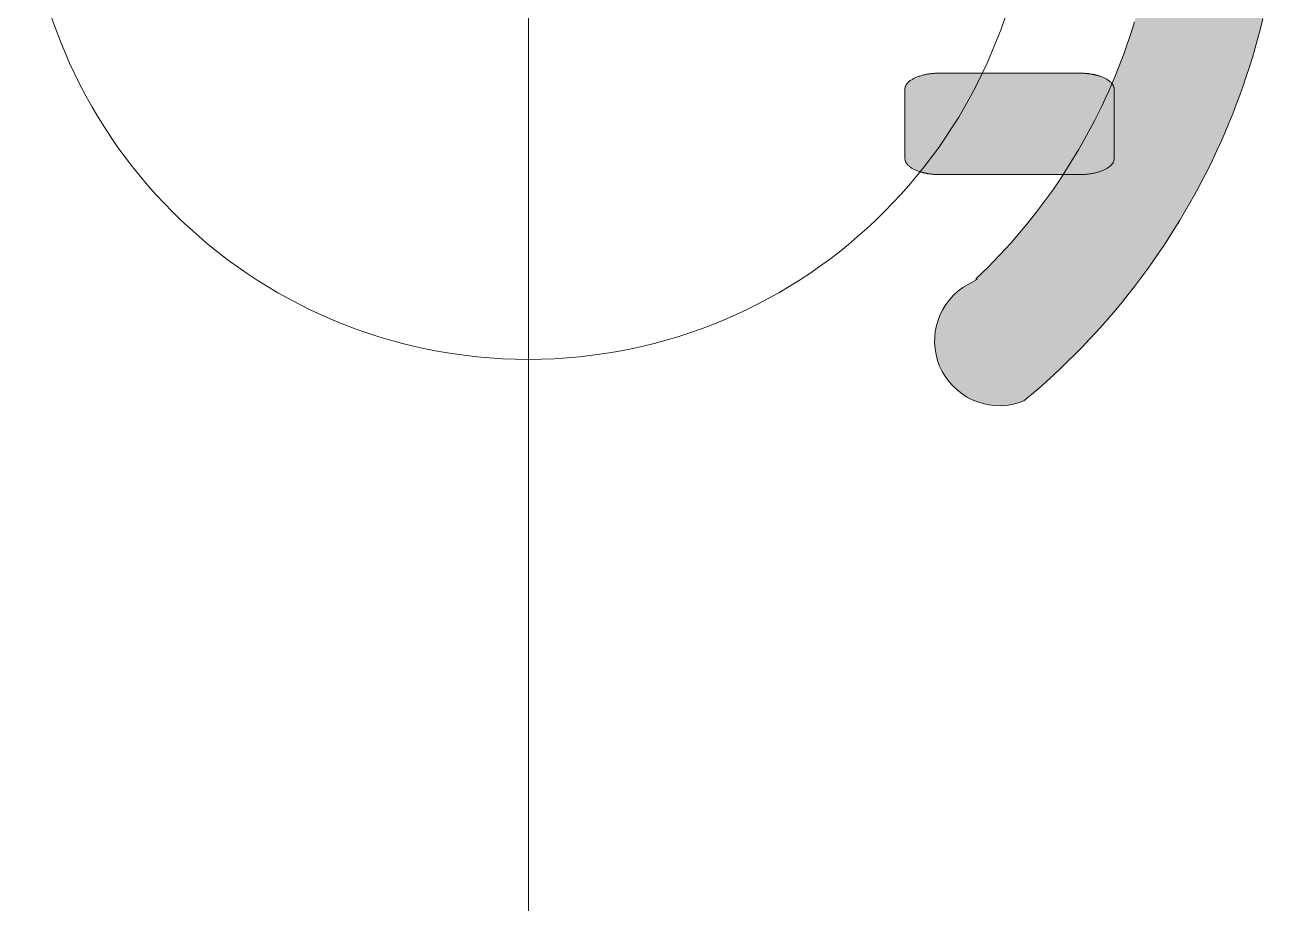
# Model space of a CAD drawing. Header units: metres. Extents: x 512 to 829, y -209 to 245.
# Drawn here: x 728.729 to 729.24, y -77 to -76.643 of the extents above; entities that cross this region are included whole.
import ezdxf

# ---------------------------------------------------------------- set-up
doc = ezdxf.new("R2010")
doc.units = ezdxf.units.M
doc.header["$LTSCALE"] = 0.508
doc.layers.add('None', color=7, linetype='Continuous', lineweight=5)

msp = doc.modelspace()

# ---------------------------------------------------------------- hatches: boundary and pattern name
at = {"layer": 'None', "linetype": 'Continuous', "lineweight": 0}
h = msp.add_hatch(color=253, dxfattribs=at)
edge = h.paths.add_edge_path()
edge.add_arc((729.1245898182173, -76.3733199384825), 0.02631001257014599, 151.7176080550565, 235.6582726372639, ccw=False)
edge.add_arc((729.1245866397264, -76.37332192253189), 0.02630815379662751, 67.76075311907198, 151.7105229499699, ccw=False)
edge.add_line((729.1345436158067, -76.3489707914797), (729.1376486158067, -76.3515717914797))
edge.add_line((729.1376486158067, -76.35157179147961), (729.1407176158067, -76.35421579147962))
edge.add_line((729.1407176158067, -76.35421579147965), (729.1437466158067, -76.35690079147965))
edge.add_line((729.1437466158067, -76.35690079147969), (729.1467326158066, -76.3596227914797))
edge.add_line((729.1467326158066, -76.35962279147964), (729.1496896158067, -76.36239279147964))
edge.add_line((729.1496896158067, -76.36239279147969), (729.1526066158067, -76.3652057914797))
edge.add_line((729.1526066158067, -76.36520579147964), (729.1554786158067, -76.36805279147964))
edge.add_line((729.1554786158067, -76.36805279147961), (729.1583156158067, -76.37094479147962))
edge.add_line((729.1583156158067, -76.3709447914797), (729.1611086158067, -76.3738737914797))
edge.add_line((729.1611086158066, -76.3738737914797), (729.1638566158066, -76.37683579147969))
edge.add_line((729.1638566158067, -76.3768357914796), (729.1665706158067, -76.37984479147961))
edge.add_line((729.1665706158067, -76.37984479147963), (729.1692426158066, -76.38289279147962))
edge.add_line((729.1692426158066, -76.38289279147966), (729.1718656158066, -76.38596879147966))
edge.add_line((729.1718656158066, -76.38596879147963), (729.1744476158066, -76.38908579147963))
edge.add_line((729.1744476158067, -76.38908579147972), (729.1769886158066, -76.39224079147974))
edge.add_line((729.1769886158066, -76.39224079147971), (729.1794856158066, -76.3954327914797))
edge.add_line((729.1794856158067, -76.39543279147972), (729.1819306158067, -76.39864979147973))
edge.add_line((729.1819306158067, -76.39864979147967), (729.1843366158066, -76.40190679147966))
edge.add_line((729.1843366158066, -76.40190679147963), (729.1866976158066, -76.40520079147963))
edge.add_line((729.1866976158067, -76.40520079147961), (729.1890126158066, -76.4085257914796))
edge.add_line((729.1890126158066, -76.40852579147963), (729.1912776158066, -76.41188179147963))
edge.add_line((729.1912776158067, -76.41188179147969), (729.1934946158067, -76.41526479147969))
edge.add_line((729.1934946158067, -76.41526479147967), (729.1956656158067, -76.41868079147967))
edge.add_line((729.1956656158067, -76.41868079147969), (729.1977866158066, -76.4221217914797))
edge.add_line((729.1977866158066, -76.42212179147964), (729.1998656158066, -76.42560479147963))
edge.add_line((729.1998656158066, -76.42560479147971), (729.2018896158066, -76.42910679147973))
edge.add_line((729.2018896158066, -76.42910679147963), (729.2038686158066, -76.43264079147963))
edge.add_line((729.2038686158066, -76.43264079147968), (729.2057976158067, -76.43620679147969))
edge.add_line((729.2057976158067, -76.43620679147966), (729.2076716158067, -76.43978679147965))
edge.add_line((729.2076716158067, -76.43978679147972), (729.2094966158066, -76.44339479147973))
edge.add_line((729.2094966158066, -76.4433947914797), (729.2112756158066, -76.44703679147969))
edge.add_line((729.2112756158067, -76.44703679147972), (729.2130016158067, -76.45070179147973))
edge.add_line((729.2130016158067, -76.45070179147967), (729.2146756158066, -76.45438579147967))
edge.add_line((729.2146756158066, -76.4543857914797), (729.2162956158066, -76.4580917914797))
edge.add_line((729.2162956158066, -76.45809179147966), (729.2178656158067, -76.46181979147966))
edge.add_line((729.2178656158067, -76.46181979147968), (729.2193876158067, -76.46558179147968))
edge.add_line((729.2193876158067, -76.46558179147962), (729.2208526158067, -76.46935679147961))
edge.add_line((729.2208526158066, -76.46935679147964), (729.2222636158066, -76.47314579147965))
edge.add_line((729.2222636158067, -76.47314579147962), (729.2236246158067, -76.47696279147962))
edge.add_line((729.2236246158067, -76.47696279147965), (729.2249316158067, -76.48079679147966))
edge.add_line((729.2249316158067, -76.48079679147963), (729.2261806158067, -76.48463979147962))
edge.add_line((729.2261806158067, -76.48463979147971), (729.2273816158067, -76.48851079147971))
edge.add_line((729.2273816158066, -76.48851079147971), (729.2285246158066, -76.49239479147971))
edge.add_line((729.2285246158067, -76.49239479147968), (729.2296146158067, -76.49629079147968))
edge.add_line((729.2296146158067, -76.49629079147962), (729.2306506158067, -76.50020979147963))
edge.add_line((729.2306506158067, -76.50020979147962), (729.2316296158067, -76.50413079147962))
edge.add_line((729.2316296158067, -76.50413079147972), (729.2325546158067, -76.50806979147973))
edge.add_line((729.2325546158066, -76.50806979147967), (729.2334266158066, -76.51202879147968))
edge.add_line((729.2334266158067, -76.51202879147968), (729.2342396158067, -76.51598779147966))
edge.add_line((729.2342396158067, -76.51598779147969), (729.2349996158067, -76.5199637914797))
edge.add_line((729.2349996158066, -76.51996379147965), (729.2357046158066, -76.52395779147965))
edge.add_line((729.2357046158066, -76.52395779147969), (729.2363516158066, -76.5279497914797))
edge.add_line((729.2363516158066, -76.52794979147973), (729.2369446158066, -76.53195679147973))
edge.add_line((729.2369446158067, -76.53195679147973), (729.2374796158067, -76.53596679147972))
edge.add_line((729.2374796158067, -76.53596679147972), (729.2379606158067, -76.53999079147972))
edge.add_line((729.2379606158066, -76.53999079147968), (729.2383836158066, -76.54401979147968))
edge.add_line((729.2383836158067, -76.54401979147963), (729.2387516158067, -76.54804879147963))
edge.add_line((729.2387516158067, -76.54804879147969), (729.2390616158067, -76.5520817914797))
edge.add_line((729.2390616158067, -76.55208179147962), (729.2393166158067, -76.55612679147961))
edge.add_line((729.2393166158066, -76.55612679147964), (729.2395136158066, -76.56017379147963))
edge.add_line((729.2395136158067, -76.56017379147966), (729.2396546158067, -76.56420779147965))
edge.add_line((729.2396546158067, -76.5642077914797), (729.2397406158067, -76.56825779147971))
edge.add_line((729.2397406158067, -76.56825779147971), (729.2397686158067, -76.57230879147971))
edge.add_line((729.2397686158066, -76.57230879147971), (729.2397406158066, -76.5763597914797))
edge.add_line((729.2397406158067, -76.57635979147972), (729.2396546158067, -76.58040879147971))
edge.add_line((729.2396546158067, -76.58040879147961), (729.2395136158067, -76.58444379147963))
edge.add_line((729.2395136158067, -76.58444379147966), (729.2393166158067, -76.58849079147964))
edge.add_line((729.2393166158066, -76.58849079147967), (729.2390616158066, -76.59253379147967))
edge.add_line((729.2390616158067, -76.5925337914797), (729.2387516158067, -76.5965687914797))
edge.add_line((729.2387516158067, -76.59656879147974), (729.2383836158067, -76.60059779147974))
edge.add_line((729.2383836158067, -76.60059779147969), (729.2379606158067, -76.60462379147968))
edge.add_line((729.2379606158066, -76.60462379147964), (729.2374806158066, -76.60864979147964))
edge.add_line((729.2374806158067, -76.6086497914797), (729.2369436158067, -76.61266379147972))
edge.add_line((729.2369436158067, -76.61266379147969), (729.2363526158067, -76.6166587914797))
edge.add_line((729.2363526158067, -76.61665879147972), (729.2357056158068, -76.62065579147972))
edge.add_line((729.2357056158066, -76.62065579147963), (729.2349996158066, -76.62465279147962))
edge.add_line((729.2349996158066, -76.62465279147966), (729.2342396158066, -76.62862979147968))
edge.add_line((729.2342396158067, -76.62862979147974), (729.2334256158067, -76.63258979147973))
edge.add_line((729.2334256158067, -76.63258979147963), (729.2325566158067, -76.63653879147964))
edge.add_line((729.2325566158066, -76.63653879147967), (729.2316306158067, -76.64048679147966))
edge.add_line((729.2316306158067, -76.6404867914797), (729.2306486158067, -76.6444157914797))
edge.add_line((729.2306486158067, -76.64441579147967), (729.2296146158067, -76.64832579147968))
edge.add_line((729.2296146158067, -76.64832579147969), (729.2285246158067, -76.65222179147969))
edge.add_line((729.2285246158067, -76.65222179147963), (729.2273816158067, -76.65610579147963))
edge.add_line((729.2273816158066, -76.65610579147972), (729.2261806158066, -76.65997679147972))
edge.add_line((729.2261806158067, -76.65997679147972), (729.2249316158067, -76.66381979147971))
edge.add_line((729.2249316158067, -76.66381979147968), (729.2236246158067, -76.66765379147968))
edge.add_line((729.2236246158067, -76.66765379147967), (729.2222656158067, -76.67146679147967))
edge.add_line((729.2222656158067, -76.6714667914797), (729.2208536158067, -76.67525979147969))
edge.add_line((729.2208536158066, -76.67525979147968), (729.2193856158066, -76.67903979147968))
edge.add_line((729.2193856158067, -76.67903979147968), (729.2178686158067, -76.6827887914797))
edge.add_line((729.2178686158067, -76.68278879147965), (729.2163006158066, -76.68651479147965))
edge.add_line((729.2163006158066, -76.68651479147968), (729.2146776158066, -76.69022679147969))
edge.add_line((729.2146776158066, -76.69022679147963), (729.2130036158067, -76.69391079147962))
edge.add_line((729.2130036158067, -76.69391079147965), (729.2112776158067, -76.69757579147966))
edge.add_line((729.2112776158067, -76.69757579147972), (729.2094976158066, -76.70121879147972))
edge.add_line((729.2094976158066, -76.70121879147973), (729.2076756158067, -76.70482279147974))
edge.add_line((729.2076756158067, -76.70482279147973), (729.2057956158067, -76.70841479147973))
edge.add_line((729.2057956158067, -76.70841479147964), (729.2038636158067, -76.71198279147964))
edge.add_line((729.2038636158067, -76.71198279147973), (729.2018896158066, -76.71550879147972))
edge.add_line((729.2018896158066, -76.71550879147969), (729.1998686158066, -76.7190047914797))
edge.add_line((729.1998686158066, -76.71900479147973), (729.1977906158066, -76.72248779147972))
edge.add_line((729.1977906158066, -76.7224877914797), (729.1956666158067, -76.72593479147969))
edge.add_line((729.1956666158067, -76.72593479147963), (729.1934956158067, -76.72935079147963))
edge.add_line((729.1934956158067, -76.72935079147965), (729.1912756158067, -76.73273879147965))
edge.add_line((729.1912756158067, -76.73273879147973), (729.1890096158068, -76.73609379147973))
edge.add_line((729.1890096158066, -76.73609379147968), (729.1866986158067, -76.73941279147968))
edge.add_line((729.1866986158067, -76.73941279147971), (729.1843416158067, -76.7427017914797))
edge.add_line((729.1843416158067, -76.7427017914797), (729.1819366158068, -76.74595879147972))
edge.add_line((729.1819366158066, -76.74595879147967), (729.1794886158067, -76.74917979147966))
edge.add_line((729.1794886158067, -76.74917979147972), (729.1769886158066, -76.75237579147972))
edge.add_line((729.1769886158066, -76.75237579147972), (729.1744516158067, -76.75552479147971))
edge.add_line((729.1744516158067, -76.75552479147973), (729.1718726158067, -76.75863879147974))
edge.add_line((729.1718726158067, -76.75863879147971), (729.1692426158068, -76.76172379147971))
edge.add_line((729.1692426158066, -76.76172379147965), (729.1665746158067, -76.76476679147964))
edge.add_line((729.1665746158067, -76.7647667914797), (729.1638636158067, -76.7677717914797))
edge.add_line((729.1638636158067, -76.76777179147973), (729.1611106158067, -76.77073979147973))
edge.add_line((729.1611106158067, -76.77073979147963), (729.1583166158067, -76.77366979147963))
edge.add_line((729.1583166158066, -76.77366979147973), (729.1554796158066, -76.77656179147972))
edge.add_line((729.1554796158066, -76.77656179147971), (729.1526076158066, -76.77940879147971))
edge.add_line((729.1526076158067, -76.77940879147968), (729.1496906158067, -76.78222179147969))
edge.add_line((729.1496906158067, -76.78222179147963), (729.1467336158066, -76.78499179147963))
edge.add_line((729.1467336158066, -76.78499179147968), (729.1437516158067, -76.78771079147968))
edge.add_line((729.1437516158067, -76.78771079147964), (729.1407196158067, -76.79039879147963))
edge.add_line((729.1407196158067, -76.79039879147967), (729.1376476158067, -76.79304479147967))
edge.add_line((729.1376476158066, -76.7930447914797), (729.1345496158066, -76.7956397914797))
edge.add_arc((729.1245922515816, -76.7712897423529), 0.0263072992682369, -151.712197249506, -67.75907881954078, ccw=False)
edge.add_arc((729.1245924662818, -76.77128982811041), 0.02630744768851916, 124.33670262321169, 208.2874166844701, ccw=False)
edge.add_line((729.1097536158067, -76.74956679147965), (729.1157246158067, -76.74618479147966))
edge.add_line((729.1157246158067, -76.74618479147966), (729.1150106158067, -76.74619679147966))
edge.add_line((729.1150106158067, -76.74619679147963), (729.1152436158067, -76.74597879147963))
edge.add_line((729.1152436158067, -76.74597879147973), (729.1176516158066, -76.74365679147974))
edge.add_line((729.1176516158066, -76.74365679147968), (729.1200306158066, -76.74129779147968))
edge.add_line((729.1200306158066, -76.74129779147972), (729.1223756158066, -76.73890779147973))
edge.add_line((729.1223756158066, -76.73890779147973), (729.1246876158066, -76.73648379147974))
edge.add_line((729.1246876158067, -76.73648379147971), (729.1269706158067, -76.73402279147972))
edge.add_line((729.1269706158066, -76.73402279147967), (729.1292126158066, -76.73153779147967))
edge.add_line((729.1292126158066, -76.7315377914797), (729.1314176158066, -76.7290217914797))
edge.add_line((729.1314176158066, -76.72902179147968), (729.1335916158066, -76.72647179147968))
edge.add_line((729.1335916158066, -76.72647179147964), (729.1357276158066, -76.72389279147964))
edge.add_line((729.1357276158067, -76.72389279147967), (729.1378276158067, -76.72128679147967))
edge.add_line((729.1378276158067, -76.72128679147966), (729.1398916158067, -76.71864779147967))
edge.add_line((729.1398916158066, -76.71864779147973), (729.1419196158066, -76.71597979147973))
edge.add_line((729.1419196158066, -76.71597979147964), (729.1439076158066, -76.71328779147964))
edge.add_line((729.1439076158067, -76.71328779147973), (729.1458596158067, -76.71056379147973))
edge.add_line((729.1458596158067, -76.71056379147967), (729.1477736158067, -76.70781379147968))
edge.add_line((729.1477736158066, -76.70781379147968), (729.1496456158067, -76.70504279147967))
edge.add_line((729.1496456158067, -76.70504279147963), (729.1514836158067, -76.70223779147963))
edge.add_line((729.1514836158067, -76.70223779147966), (729.1532816158067, -76.69940879147967))
edge.add_line((729.1532816158067, -76.69940879147964), (729.1550356158067, -76.69656279147964))
edge.add_line((729.1550356158067, -76.69656279147966), (729.1567536158067, -76.69368279147967))
edge.add_line((729.1567536158067, -76.69368279147966), (729.1584296158067, -76.69078279147965))
edge.add_line((729.1584296158067, -76.6907827914797), (729.1600636158066, -76.6878647914797))
edge.add_line((729.1600636158066, -76.68786479147968), (729.1616596158066, -76.6849167914797))
edge.add_line((729.1616596158067, -76.68491679147974), (729.1632126158066, -76.68194979147972))
edge.add_line((729.1632126158066, -76.68194979147972), (729.1647226158066, -76.67896379147972))
edge.add_line((729.1647226158067, -76.67896379147965), (729.1661956158067, -76.67594779147966))
edge.add_line((729.1661956158066, -76.67594779147964), (729.1676236158066, -76.67291579147964))
edge.add_line((729.1676236158066, -76.67291579147968), (729.1690086158067, -76.66986779147969))
edge.add_line((729.1690086158067, -76.66986779147965), (729.1703496158067, -76.66680179147964))
edge.add_line((729.1703496158067, -76.66680179147966), (729.1716486158067, -76.66371379147965))
edge.add_line((729.1716486158067, -76.66371379147972), (729.1729046158067, -76.66061079147974))
edge.add_line((729.1729046158066, -76.66061079147971), (729.1741176158066, -76.6574867914797))
edge.add_line((729.1741176158066, -76.65748679147964), (729.1752846158066, -76.65435079147964))
edge.add_line((729.1752846158066, -76.65435079147971), (729.1764106158066, -76.65119279147972))
edge.add_line((729.1764106158066, -76.65119279147973), (729.1774906158066, -76.64802479147973))
edge.add_line((729.1774906158066, -76.64802479147966), (729.1785256158066, -76.64484079147967))
edge.add_line((729.1785256158066, -76.64484079147974), (729.1795186158066, -76.64163879147974))
edge.add_line((729.1795186158066, -76.64163879147964), (729.1804636158066, -76.63842779147964))
edge.add_line((729.1804636158066, -76.63842779147967), (729.1813676158066, -76.63519779147967))
edge.add_line((729.1813676158067, -76.63519779147964), (729.1822236158067, -76.63196179147964))
edge.add_line((729.1822236158066, -76.63196179147963), (729.1830346158066, -76.62871579147964))
edge.add_line((729.1830346158067, -76.62871579147964), (729.1837986158067, -76.62545679147962))
edge.add_line((729.1837986158066, -76.62545679147968), (729.1845196158066, -76.62218279147969))
edge.add_line((729.1845196158067, -76.62218279147964), (729.1851936158067, -76.61890279147963))
edge.add_line((729.1851936158066, -76.61890279147963), (729.1858226158066, -76.61561179147964))
edge.add_line((729.1858226158066, -76.61561179147964), (729.1864056158066, -76.61231179147964))
edge.add_line((729.1864056158066, -76.61231179147967), (729.1869406158066, -76.60900479147969))
edge.add_line((729.1869406158066, -76.60900479147972), (729.1874316158066, -76.60568979147972))
edge.add_line((729.1874316158066, -76.60568979147968), (729.1878746158067, -76.60237479147968))
edge.add_line((729.1878746158067, -76.60237479147963), (729.1882706158067, -76.59905179147964))
edge.add_line((729.1882706158067, -76.59905179147972), (729.1886216158067, -76.59571079147972))
edge.add_line((729.1886216158067, -76.59571079147963), (729.1889266158067, -76.59237979147964))
edge.add_line((729.1889266158066, -76.59237979147963), (729.1891826158067, -76.58904479147962))
edge.add_line((729.1891826158067, -76.58904479147964), (729.1893936158067, -76.58570179147964))
edge.add_line((729.1893936158067, -76.58570179147966), (729.1895556158067, -76.58235479147967))
edge.add_line((729.1895556158066, -76.5823547914797), (729.1896736158067, -76.57900479147969))
edge.add_line((729.1896736158067, -76.57900479147963), (729.1897446158067, -76.57565579147963))
edge.add_line((729.1897446158066, -76.57565579147968), (729.1897676158067, -76.57230879147968))
edge.add_line((729.1897676158067, -76.57230879147971), (729.1897446158066, -76.56896179147971))
edge.add_line((729.1897446158066, -76.56896179147964), (729.1896736158066, -76.56561179147965))
edge.add_line((729.1896736158067, -76.56561179147968), (729.1895556158066, -76.56226279147968))
edge.add_line((729.1895556158066, -76.56226279147972), (729.1893936158066, -76.55891579147972))
edge.add_line((729.1893936158067, -76.55891579147965), (729.1891826158067, -76.55557079147965))
edge.add_line((729.1891826158067, -76.55557079147968), (729.1889266158066, -76.55223879147968))
edge.add_line((729.1889266158066, -76.55223879147968), (729.1886216158066, -76.54890479147969))
edge.add_line((729.1886216158067, -76.54890479147969), (729.1882716158067, -76.5455687914797))
edge.add_line((729.1882716158067, -76.5455687914797), (729.1878736158067, -76.5422407914797))
edge.add_line((729.1878736158067, -76.54224079147968), (729.1874306158066, -76.53892279147968))
edge.add_line((729.1874306158066, -76.53892279147965), (729.1869406158066, -76.53560979147964))
edge.add_line((729.1869406158066, -76.53560979147971), (729.1864046158066, -76.53230379147972))
edge.add_line((729.1864046158066, -76.53230379147965), (729.1858226158066, -76.52900379147965))
edge.add_line((729.1858226158066, -76.52900379147968), (729.1851926158066, -76.5257107914797))
edge.add_line((729.1851926158066, -76.5257107914797), (729.1845206158066, -76.5224357914797))
edge.add_line((729.1845206158067, -76.52243579147967), (729.1837996158067, -76.51916279147966))
edge.add_line((729.1837996158067, -76.51916279147963), (729.1830336158067, -76.51590279147963))
edge.add_line((729.1830336158066, -76.51590279147968), (729.1822236158066, -76.51265579147967))
edge.add_line((729.1822236158066, -76.51265579147969), (729.1813666158066, -76.50941679147968))
edge.add_line((729.1813666158066, -76.50941679147968), (729.1804636158066, -76.50618879147967))
edge.add_line((729.1804636158066, -76.50618879147964), (729.1795186158066, -76.50297779147965))
edge.add_line((729.1795186158066, -76.50297779147968), (729.1785256158066, -76.49977579147968))
edge.add_line((729.1785256158066, -76.49977579147969), (729.1774906158066, -76.4965917914797))
edge.add_line((729.1774906158066, -76.49659179147966), (729.1764116158066, -76.49342679147966))
edge.add_line((729.1764116158066, -76.49342679147969), (729.1752856158066, -76.4902677914797))
edge.add_line((729.1752856158066, -76.49026779147971), (729.1741156158066, -76.48712679147971))
edge.add_line((729.1741156158066, -76.48712679147968), (729.1729036158066, -76.48400379147967))
edge.add_line((729.1729036158067, -76.48400379147972), (729.1716476158067, -76.48089979147973))
edge.add_line((729.1716476158067, -76.48089979147971), (729.1703466158067, -76.47780879147972))
edge.add_line((729.1703466158067, -76.47780879147967), (729.1690056158067, -76.47474279147967))
edge.add_line((729.1690056158067, -76.47474279147968), (729.1676216158066, -76.47169679147969))
edge.add_line((729.1676216158066, -76.47169679147964), (729.1661926158066, -76.46866179147963))
edge.add_line((729.1661926158066, -76.46866179147969), (729.1647226158066, -76.4656527914797))
edge.add_line((729.1647226158067, -76.46565279147967), (729.1632116158066, -76.46266579147967))
edge.add_line((729.1632116158066, -76.46266579147971), (729.1616576158066, -76.4596967914797))
edge.add_line((729.1616576158067, -76.4596967914797), (729.1600646158067, -76.45675179147972))
edge.add_line((729.1600646158066, -76.45675179147963), (729.1584296158067, -76.45383279147963))
edge.add_line((729.1584296158067, -76.45383279147961), (729.1567516158067, -76.45092879147961))
edge.add_line((729.1567516158067, -76.45092879147967), (729.1550356158067, -76.44805479147968))
edge.add_line((729.1550356158067, -76.44805479147965), (729.1532826158067, -76.44520979147964))
edge.add_line((729.1532826158067, -76.44520979147967), (729.1514836158067, -76.44237879147965))
edge.add_line((729.1514836158067, -76.44237879147965), (729.1496436158067, -76.43957179147965))
edge.add_line((729.1496436158067, -76.4395717914797), (729.1477716158066, -76.4367977914797))
edge.add_line((729.1477716158066, -76.43679779147965), (729.1458596158067, -76.43405079147965))
edge.add_line((729.1458596158067, -76.43405079147965), (729.1439066158067, -76.43132679147965))
edge.add_line((729.1439066158067, -76.4313267914797), (729.1419166158067, -76.4286327914797))
edge.add_line((729.1419166158066, -76.42863279147969), (729.1398886158066, -76.42596479147969))
edge.add_line((729.1398886158066, -76.42596479147971), (729.1378256158066, -76.42332679147972))
edge.add_line((729.1378256158066, -76.42332679147967), (729.1357226158066, -76.42071679147966))
edge.add_line((729.1357226158067, -76.42071679147966), (729.1335886158067, -76.41813979147966))
edge.add_line((729.1335886158066, -76.41813979147969), (729.1314186158066, -76.41559579147969))
edge.add_line((729.1314186158066, -76.41559579147963), (729.1292056158067, -76.41307079147963))
edge.add_line((729.1292056158067, -76.41307079147964), (729.1269636158066, -76.41058479147965))
edge.add_line((729.1269636158066, -76.41058479147966), (729.1246866158066, -76.40813079147966))
edge.add_line((729.1246866158067, -76.40813079147972), (729.1223746158067, -76.40570679147973))
edge.add_line((729.1223746158066, -76.4057067914797), (729.1200296158066, -76.40331679147971))
edge.add_line((729.1200296158066, -76.40331679147971), (729.1176506158066, -76.4009577914797))
edge.add_line((729.1176506158066, -76.40095779147964), (729.1156956158067, -76.39907279147965))
edge.add_line((729.1156956158067, -76.39907279147963), (729.1097476158067, -76.39504379147962))
edge.add_line((729.1097476158067, -76.39504379147968), (729.1097476158067, -76.39504379147968))
msp.add_hatch(color=8, dxfattribs=at).paths.add_polyline_path([(729.1002331748293, -76.70370797640044), (729.09988959763, -76.70370601872196), (729.0995462273887, -76.70370014686569), (729.0992032709389, -76.70369036436875), (729.0988609348647, -76.70367667712378), (729.0985194253765, -76.70365909337522), (729.098178948187, -76.70363762371517), (729.0978397083867, -76.70361228107595), (729.0975019103211, -76.70358308072298), (729.0971657574671, -76.70355004024566), (729.0968314523107, -76.70351317954612), (729.0964991962247, -76.70347252082809), (729.0961691893477, -76.70342808858265), (729.0958416304637, -76.70337990957421), (729.0955167168818, -76.70332801282404), (729.0951946443179, -76.70327242959286), (729.0948756067762, -76.70321319336176), (729.0945597964333, -76.70315033981251), (729.0942474035213, -76.70308390680566), (729.0939386162141, -76.70301393435818), (729.0936336205137, -76.70294046461868), (729.0933326001381, -76.70286354184259), (729.0930357364106, -76.70278321236538), (729.0927432081509, -76.70269952457454), (729.0924551915671, -76.70261252888031), (729.0921718601495, -76.70252227768583), (729.0918933845664, -76.70242882535501), (729.0916199325612, -76.70233222818001), (729.0913516688511, -76.70223254434723), (729.091088755028, -76.70212983390263), (729.0908313494615, -76.70202415871518), (729.090579607203, -76.7019155824396), (729.0903336798928, -76.70180417047811), (729.090093715668, -76.7016899899412), (729.0898598590743, -76.7015731096069), (729.0896322509782, -76.70145359987953), (729.0894110284822, -76.70133153274742), (729.0891963248425, -76.70120698173912), (729.0889882693886, -76.70108002187953), (729.0887869874452, -76.70095072964455), (729.0885926002571, -76.70081918291498), (729.0884052249158, -76.70068546092966), (729.0882249742893, -76.70054964423764), (729.0880519569538, -76.7004118146499), (729.0878862771284, -76.70027205518977), (729.0877280346126, -76.70013045004316), (729.0875773247255, -76.69998708450771), (729.0874342382494, -76.69984204494142), (729.0872988613742, -76.6996954187108), (729.0871712756457, -76.69954729413791), (729.0870515579168, -76.69939776044748), (729.086939780301, -76.69924690771302), (729.0868360101291, -76.6990948268026), (729.0867403099082, -76.69894160932392), (729.0866527372846, -76.6987873475698), (729.0865733450088, -76.69863213446138), (729.0865021809037, -76.69847606349344), (729.0864392878359, -76.69831922867729), (729.0863847036899, -76.6981617244843), (729.0863384613449, -76.69800364578919), (729.086300588656, -76.69784508781254), (729.0862711084358, -76.6976861460638), (729.0862500384425, -76.69752691628355), (729.0862373913676, -76.69736749438573), (729.0862331748293, -76.69720797640036), (729.0862331748293, -76.66902997640034), (729.0862373913676, -76.66887045841497), (729.0862500384425, -76.66871103651727), (729.0862711084358, -76.66855180673701), (729.086300588656, -76.66839286498828), (729.0863384613449, -76.66823430701163), (729.0863847036899, -76.66807622831641), (729.0864392878359, -76.66791872412341), (729.0865021809037, -76.66776188930726), (729.0865733450088, -76.66760581833933), (729.0866527372846, -76.66745060523101), (729.0867403099082, -76.66729634347678), (729.0868360101291, -76.66714312599822), (729.086939780301, -76.6669910450878), (729.0870515579168, -76.66684019235333), (729.0871712756457, -76.6666906586629), (729.0872988613742, -76.66654253409001), (729.0874342382494, -76.6663959078594), (729.0875773247255, -76.6662508682931), (729.0877280346126, -76.66610750275765), (729.0878862771284, -76.66596589761104), (729.0880519569538, -76.66582613815092), (729.0882249742893, -76.66568830856318), (729.0884052249158, -76.66555249187115), (729.0885926002571, -76.66541876988572), (729.0887869874452, -76.66528722315616), (729.0889882693886, -76.66515793092117), (729.0891963248425, -76.66503097106158), (729.0894110284822, -76.66490642005328), (729.0896322509782, -76.66478435292117), (729.0898598590743, -76.66466484319392), (729.090093715668, -76.66454796285961), (729.0903336798928, -76.6644337823227), (729.090579607203, -76.66432237036122), (729.0908313494615, -76.66421379408553), (729.091088755028, -76.66410811889807), (729.0913516688511, -76.66400540845348), (729.0916199325612, -76.6639057246208), (729.0918933845664, -76.6638091274458), (729.0921718601495, -76.66371567511487), (729.0924551915671, -76.6636254239204), (729.0927432081509, -76.66353842822627), (729.0930357364106, -76.66345474043533), (729.0933326001381, -76.66337441095823), (729.0936336205137, -76.66329748818214), (729.0939386162141, -76.66322401844263), (729.0942474035213, -76.66315404599504), (729.0945597964333, -76.6630876129883), (729.0948756067762, -76.66302475943905), (729.0951946443179, -76.66296552320796), (729.0955167168818, -76.66290993997666), (729.0958416304637, -76.66285804322649), (729.0961691893477, -76.66280986421816), (729.0964991962247, -76.66276543197273), (729.0968314523107, -76.66272477325458), (729.0971657574671, -76.66268791255516), (729.0975019103211, -76.66265487207772), (729.0978397083867, -76.66262567172487), (729.098178948187, -76.66260032908565), (729.0985194253765, -76.66257885942548), (729.0988609348647, -76.66256127567704), (729.0992032709389, -76.66254758843195), (729.0995462273887, -76.66253780593502), (729.09988959763, -76.66253193407886), (729.1002331748293, -76.66252997640038), (729.1572271748294, -76.66252997640038), (729.1575707520286, -76.66253193407886), (729.1579141222699, -76.66253780593502), (729.1582570787198, -76.66254758843195), (729.1585994147939, -76.66256127567704), (729.1589409242821, -76.66257885942548), (729.1592814014717, -76.66260032908565), (729.159620641272, -76.66262567172487), (729.1599584393375, -76.66265487207772), (729.1602945921916, -76.66268791255516), (729.1606288973479, -76.66272477325458), (729.160961153434, -76.66276543197273), (729.1612911603108, -76.66280986421816), (729.1616187191948, -76.66285804322649), (729.1619436327768, -76.66290993997666), (729.1622657053408, -76.66296552320796), (729.1625847428825, -76.66302475943905), (729.1629005532254, -76.6630876129883), (729.1632129461374, -76.66315404599504), (729.1635217334444, -76.66322401844263), (729.1638267291448, -76.66329748818214), (729.1641277495205, -76.66337441095823), (729.164424613248, -76.66345474043533), (729.1647171415077, -76.66353842822627), (729.1650051580916, -76.6636254239204), (729.1652884895092, -76.66371567511487), (729.1655669650922, -76.6638091274458), (729.1658404170975, -76.6639057246208), (729.1661086808076, -76.66400540845348), (729.1663715946306, -76.66410811889807), (729.1666290001972, -76.66421379408553), (729.1668807424556, -76.66432237036122), (729.1671266697659, -76.6644337823227), (729.1673666339907, -76.66454796285961), (729.1676004905843, -76.66466484319392), (729.1678280986804, -76.66478435292117), (729.1680493211763, -76.66490642005328), (729.1682640248162, -76.66503097106158), (729.16847208027, -76.66515793092117), (729.1686733622134, -76.66528722315616), (729.1688677494016, -76.66541876988572), (729.1690551247428, -76.66555249187115), (729.1692353753693, -76.66568830856318), (729.1694083927049, -76.66582613815092), (729.1695740725302, -76.66596589761104), (729.1697323150461, -76.66610750275765), (729.169883024933, -76.6662508682931), (729.1700261114091, -76.6663959078594), (729.1701614882845, -76.66654253409001), (729.170289074013, -76.6666906586629), (729.1704087917419, -76.66684019235333), (729.1705205693577, -76.6669910450878), (729.1706243395296, -76.66714312599822), (729.1707200397504, -76.66729634347678), (729.170807612374, -76.66745060523101), (729.1708870046499, -76.66760581833933), (729.170958168755, -76.66776188930726), (729.1710210618228, -76.66791872412341), (729.1710756459688, -76.66807622831641), (729.1711218883137, -76.66823430701163), (729.1711597610027, -76.66839286498828), (729.1711892412228, -76.66855180673701), (729.1712103112162, -76.66871103651727), (729.1712229582911, -76.66887045841497), (729.1712271748294, -76.66902997640034), (729.1712271748294, -76.69720797640036), (729.1712229582911, -76.69736749438573), (729.1712103112162, -76.69752691628355), (729.1711892412228, -76.6976861460638), (729.1711597610027, -76.69784508781254), (729.1711218883137, -76.69800364578919), (729.1710756459688, -76.6981617244843), (729.1710210618228, -76.69831922867729), (729.170958168755, -76.69847606349344), (729.1708870046499, -76.69863213446138), (729.170807612374, -76.6987873475698), (729.1707200397504, -76.69894160932392), (729.1706243395296, -76.6990948268026), (729.1705205693577, -76.69924690771302), (729.1704087917419, -76.69939776044748), (729.170289074013, -76.69954729413791), (729.1701614882845, -76.6996954187108), (729.1700261114091, -76.69984204494142), (729.169883024933, -76.69998708450771), (729.1697323150461, -76.70013045004316), (729.1695740725302, -76.70027205518977), (729.1694083927049, -76.7004118146499), (729.1692353753693, -76.70054964423764), (729.1690551247428, -76.70068546092966), (729.1688677494016, -76.70081918291498), (729.1686733622134, -76.70095072964455), (729.16847208027, -76.70108002187953), (729.1682640248162, -76.70120698173912), (729.1680493211763, -76.70133153274742), (729.1678280986804, -76.70145359987953), (729.1676004905843, -76.7015731096069), (729.1673666339907, -76.7016899899412), (729.1671266697659, -76.70180417047811), (729.1668807424556, -76.7019155824396), (729.1666290001972, -76.70202415871518), (729.1663715946306, -76.70212983390263), (729.1661086808076, -76.70223254434723), (729.1658404170975, -76.70233222818001), (729.1655669650922, -76.70242882535501), (729.1652884895092, -76.70252227768583), (729.1650051580916, -76.70261252888031), (729.1647171415077, -76.70269952457454), (729.164424613248, -76.70278321236538), (729.1641277495205, -76.70286354184259), (729.1638267291448, -76.70294046461868), (729.1635217334444, -76.70301393435818), (729.1632129461374, -76.70308390680566), (729.1629005532254, -76.70315033981251), (729.1625847428825, -76.70321319336176), (729.1622657053408, -76.70327242959286), (729.1619436327768, -76.70332801282404), (729.1616187191948, -76.70337990957421), (729.1612911603108, -76.70342808858265), (729.160961153434, -76.70347252082809), (729.1606288973479, -76.70351317954612), (729.1602945921916, -76.70355004024566), (729.1599584393375, -76.70358308072298), (729.159620641272, -76.70361228107595), (729.1592814014717, -76.70363762371517), (729.1589409242821, -76.70365909337522), (729.1585994147939, -76.70367667712378), (729.1582570787198, -76.70369036436875), (729.1579141222699, -76.70370014686569), (729.1575707520286, -76.70370601872196), (729.1572271748294, -76.70370797640044)])

# ---------------------------------------------------------------- linework, layer by layer
at = {"layer": 'None', "color": 7, "linetype": 'Continuous', "lineweight": 5}
msp.add_line((728.9332476158066, -76.2243307914797), (728.9332476158066, -77.62433079147968), dxfattribs=at)
at = {"layer": 'None', "color": 7, "linetype": 'Continuous', "lineweight": 9}
for p, q in [((729.1785256158066, -76.64484079147974), (729.1795186158066, -76.64163879147964)), ((729.2316306158067, -76.6404867914797), (729.2306486158067, -76.64441579147967)), ((729.1774906158066, -76.64802479147966), (729.1785256158066, -76.64484079147974)), ((729.2306486158067, -76.64441579147967), (729.2296146158067, -76.64832579147969)), ((729.1752846158066, -76.65435079147971), (729.1764106158066, -76.65119279147973)), ((729.1764106158066, -76.65119279147973), (729.1774906158066, -76.64802479147966)), ((729.2285246158067, -76.65222179147963), (729.2273816158066, -76.65610579147972)), ((729.2296146158067, -76.64832579147969), (729.2285246158067, -76.65222179147963)), ((729.1741176158066, -76.65748679147964), (729.1752846158066, -76.65435079147971)), ((729.2273816158066, -76.65610579147972), (729.2261806158067, -76.65997679147972)), ((729.1716486158067, -76.66371379147972), (729.1729046158066, -76.66061079147971)), ((729.1729046158066, -76.66061079147971), (729.1741176158066, -76.65748679147964)), ((729.2261806158067, -76.65997679147972), (729.2249316158067, -76.66381979147968)), ((729.1690086158067, -76.66986779147965), (729.1703496158067, -76.66680179147966)), ((729.1703496158067, -76.66680179147966), (729.1716486158067, -76.66371379147972)), ((729.2249316158067, -76.66381979147968), (729.2236246158067, -76.66765379147967)), ((729.1676236158066, -76.67291579147968), (729.1690086158067, -76.66986779147965)), ((729.2222656158067, -76.6714667914797), (729.2208536158066, -76.67525979147968)), ((729.2236246158067, -76.66765379147967), (729.2222656158067, -76.6714667914797)), ((729.1647226158067, -76.67896379147965), (729.1661956158066, -76.67594779147964)), ((729.1661956158066, -76.67594779147964), (729.1676236158066, -76.67291579147968)), ((729.2208536158066, -76.67525979147968), (729.2193856158067, -76.67903979147968)), ((729.1616596158067, -76.68491679147974), (729.1632126158066, -76.68194979147972)), ((729.1632126158066, -76.68194979147972), (729.1647226158067, -76.67896379147965)), ((729.2178686158067, -76.68278879147965), (729.2163006158066, -76.68651479147968)), ((729.2193856158067, -76.67903979147968), (729.2178686158067, -76.68278879147965)), ((729.1584296158067, -76.6907827914797), (729.1600636158066, -76.68786479147968)), ((729.1600636158066, -76.68786479147968), (729.1616596158067, -76.68491679147974)), ((729.2163006158066, -76.68651479147968), (729.2146776158066, -76.69022679147963)), ((729.1567536158067, -76.69368279147966), (729.1584296158067, -76.6907827914797)), ((729.2146776158066, -76.69022679147963), (729.2130036158067, -76.69391079147965)), ((729.1532816158067, -76.69940879147964), (729.1550356158067, -76.69656279147966)), ((729.1550356158067, -76.69656279147966), (729.1567536158067, -76.69368279147966)), ((729.2112776158067, -76.69757579147972), (729.2094976158066, -76.70121879147973)), ((729.2130036158067, -76.69391079147965), (729.2112776158067, -76.69757579147972)), ((729.1496456158067, -76.70504279147963), (729.1514836158067, -76.70223779147966)), ((729.1514836158067, -76.70223779147966), (729.1532816158067, -76.69940879147964)), ((729.2094976158066, -76.70121879147973), (729.2076756158067, -76.70482279147973)), ((729.1458596158067, -76.71056379147967), (729.1477736158066, -76.70781379147968)), ((729.1477736158066, -76.70781379147968), (729.1496456158067, -76.70504279147963)), ((729.2057956158067, -76.70841479147964), (729.2038636158067, -76.71198279147973)), ((729.2076756158067, -76.70482279147973), (729.2057956158067, -76.70841479147964)), ((729.1419196158066, -76.71597979147964), (729.1439076158067, -76.71328779147973)), ((729.1439076158067, -76.71328779147973), (729.1458596158067, -76.71056379147967)), ((729.2038636158067, -76.71198279147973), (729.2018896158066, -76.71550879147969)), ((729.1378276158067, -76.72128679147966), (729.1398916158066, -76.71864779147973)), ((729.1398916158066, -76.71864779147973), (729.1419196158066, -76.71597979147964)), ((729.2018896158066, -76.71550879147969), (729.1998686158066, -76.71900479147973)), ((729.1357276158067, -76.72389279147967), (729.1378276158067, -76.72128679147966)), ((729.1977906158066, -76.7224877914797), (729.1956666158067, -76.72593479147963)), ((729.1998686158066, -76.71900479147973), (729.1977906158066, -76.7224877914797)), ((729.1314176158066, -76.72902179147968), (729.1335916158066, -76.72647179147964)), ((729.1335916158066, -76.72647179147964), (729.1357276158067, -76.72389279147967)), ((729.1956666158067, -76.72593479147963), (729.1934956158067, -76.72935079147965)), ((729.1246876158067, -76.73648379147971), (729.1269706158066, -76.73402279147967)), ((729.1269706158066, -76.73402279147967), (729.1292126158066, -76.7315377914797)), ((729.1292126158066, -76.7315377914797), (729.1314176158066, -76.72902179147968)), ((729.1912756158067, -76.73273879147973), (729.1890096158066, -76.73609379147968)), ((729.1934956158067, -76.72935079147965), (729.1912756158067, -76.73273879147973)), ((729.1200306158066, -76.74129779147972), (729.1223756158066, -76.73890779147973)), ((729.1223756158066, -76.73890779147973), (729.1246876158067, -76.73648379147971)), ((729.1890096158066, -76.73609379147968), (729.1866986158067, -76.73941279147971)), ((729.1152436158067, -76.74597879147973), (729.1176516158066, -76.74365679147968)), ((729.1176516158066, -76.74365679147968), (729.1200306158066, -76.74129779147972)), ((729.1843416158067, -76.7427017914797), (729.1819366158066, -76.74595879147967)), ((729.1866986158067, -76.73941279147971), (729.1843416158067, -76.7427017914797)), ((729.1097536158067, -76.74956679147965), (729.1157246158067, -76.74618479147966)), ((729.1150106158067, -76.74619679147963), (729.1152436158067, -76.74597879147973)), ((729.1157246158067, -76.74618479147966), (729.1150106158067, -76.74619679147963)), ((729.1794886158067, -76.74917979147972), (729.1769886158066, -76.75237579147972)), ((729.1819366158066, -76.74595879147967), (729.1794886158067, -76.74917979147972)), ((729.1769886158066, -76.75237579147972), (729.1744516158067, -76.75552479147973)), ((729.1718726158067, -76.75863879147971), (729.1692426158066, -76.76172379147965)), ((729.1744516158067, -76.75552479147973), (729.1718726158067, -76.75863879147971)), ((729.1692426158066, -76.76172379147965), (729.1665746158067, -76.7647667914797)), ((729.1638636158067, -76.76777179147973), (729.1611106158067, -76.77073979147963)), ((729.1665746158067, -76.7647667914797), (729.1638636158067, -76.76777179147973)), ((729.1583166158066, -76.77366979147973), (729.1554796158066, -76.77656179147971)), ((729.1611106158067, -76.77073979147963), (729.1583166158066, -76.77366979147973)), ((729.1526076158067, -76.77940879147968), (729.1496906158067, -76.78222179147963)), ((729.1554796158066, -76.77656179147971), (729.1526076158067, -76.77940879147968)), ((729.1467336158066, -76.78499179147968), (729.1437516158067, -76.78771079147964)), ((729.1496906158067, -76.78222179147963), (729.1467336158066, -76.78499179147968)), ((729.1437516158067, -76.78771079147964), (729.1407196158067, -76.79039879147967)), ((729.1376476158066, -76.7930447914797), (729.1345496158067, -76.79563979147963)), ((729.1407196158067, -76.79039879147967), (729.1376476158066, -76.7930447914797))]:
    msp.add_line(p, q, dxfattribs=at)
msp.add_circle((728.9332476158066, -76.57433079147972), 0.2044262079113255, dxfattribs=at)
for centre, radius, start, end in [((729.1245924662818, -76.77128982811041), 0.02630744768851933, 124.3367026232115, 208.2874166844721), ((729.1245922515816, -76.7712897423529), 0.0263072992682359, 208.2878027504921, 292.2409211804585)]:
    msp.add_arc(centre, radius, start, end, dxfattribs=at)
at = {"layer": 'None', "color": 7, "linetype": 'Continuous', "lineweight": 5}
msp.add_open_spline([(729.1002331748293, -76.70370797640044), (729.0964818861353, -76.70370797640044), (729.0899844635234, -76.70196630664964), (729.0862331748293, -76.69894964615116), (729.0862331748293, -76.69720797640036), (729.0862331748293, -76.68311897640035), (729.0862331748293, -76.66902997640034), (729.0862331748293, -76.66728830664954), (729.0899844635234, -76.66427164615118), (729.0964818861353, -76.66252997640038), (729.1002331748293, -76.66252997640038), (729.1287301748293, -76.66252997640038), (729.1572271748294, -76.66252997640038), (729.1609784635234, -76.66252997640038), (729.1674758861353, -76.66427164615118), (729.1712271748294, -76.66728830664954), (729.1712271748294, -76.66902997640034), (729.1712271748294, -76.68311897640035), (729.1712271748294, -76.69720797640036), (729.1712271748294, -76.69894964615116), (729.1674758861353, -76.70196630664964), (729.1609784635234, -76.70370797640044), (729.1572271748294, -76.70370797640044), (729.1287301748293, -76.70370797640044), (729.1002331748293, -76.70370797640044)], degree=2, knots=[0, 0, 0, 1, 2, 3, 3, 4, 4, 5, 6, 7, 7, 8, 8, 9, 10, 11, 11, 12, 12, 13, 14, 15, 15, 16, 16, 16], dxfattribs=at)

doc.saveas('drawing.dxf')
